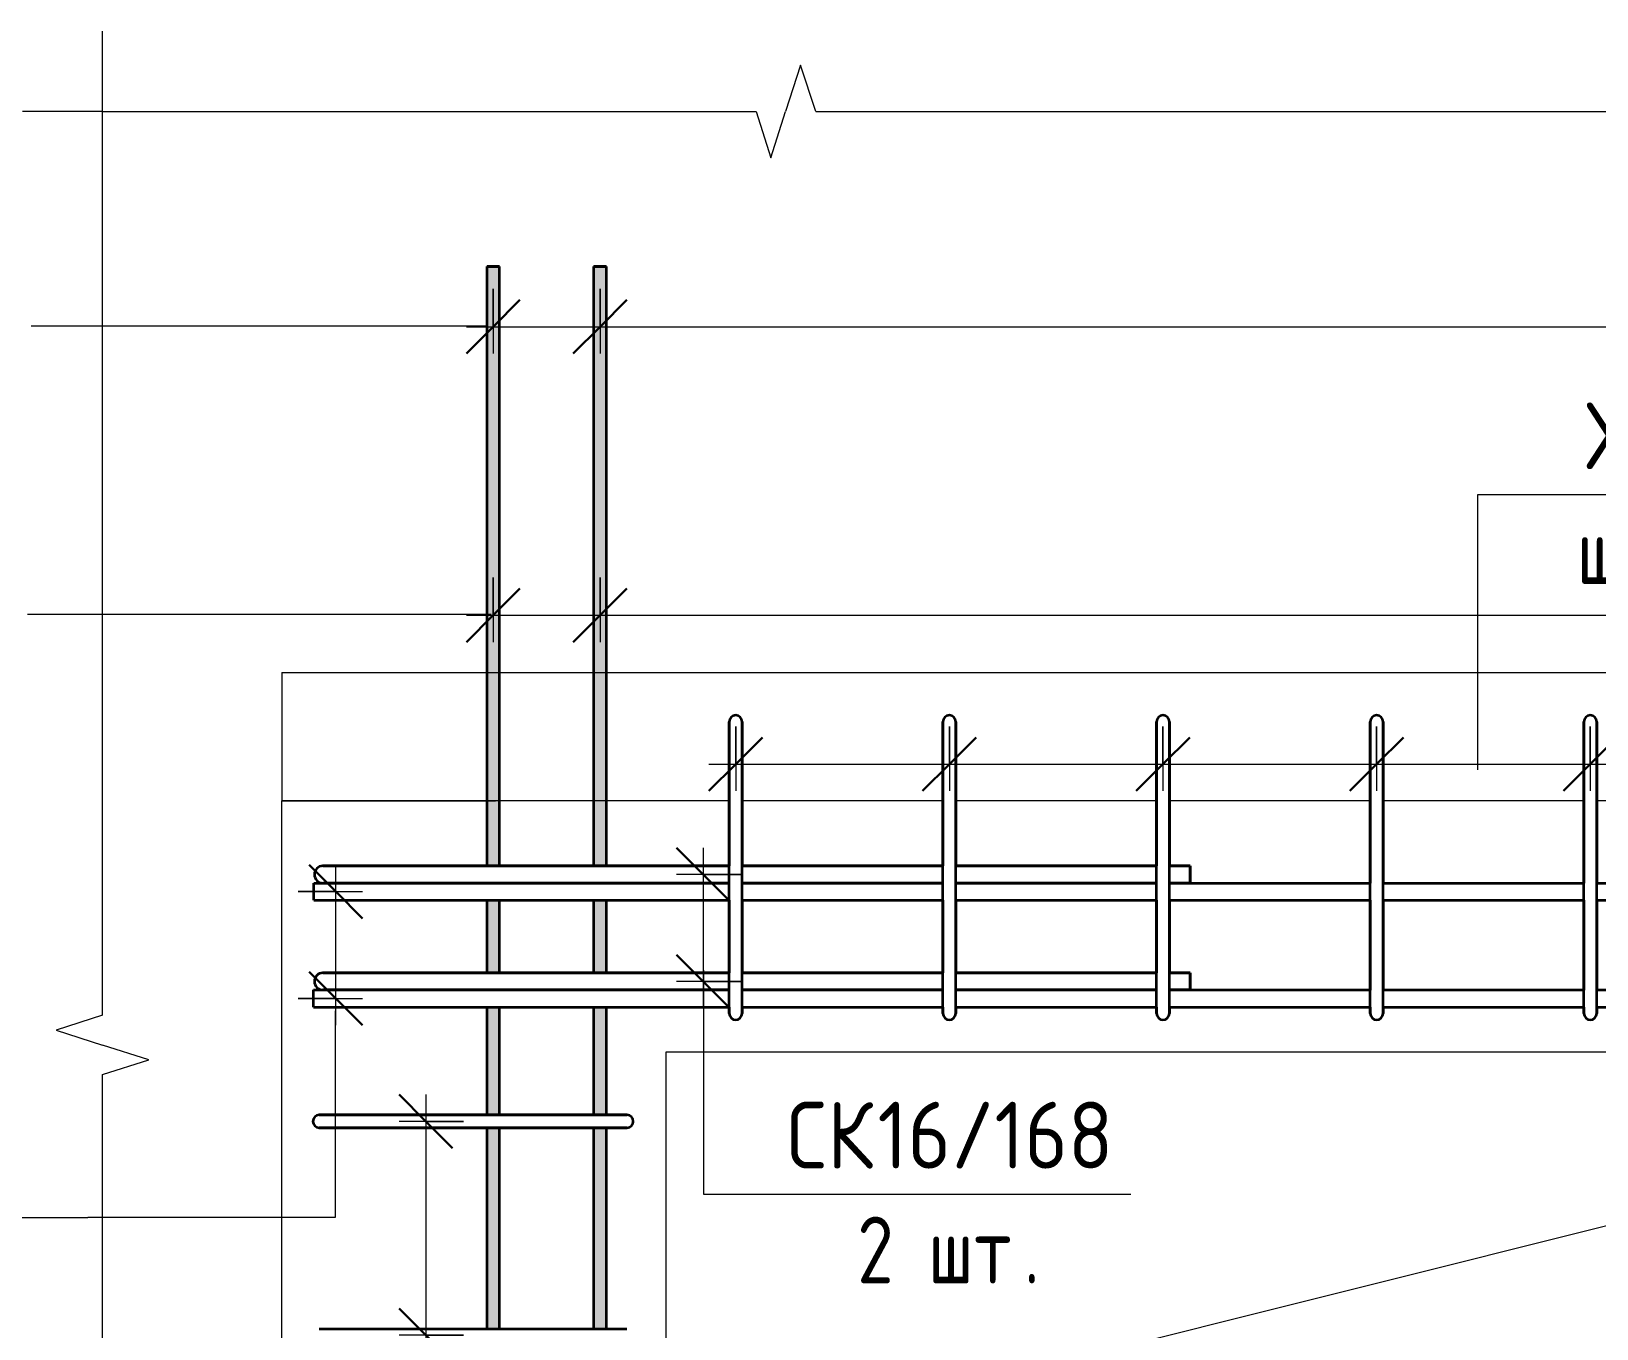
# Model space of a CAD drawing. Header units: millimetres. Extents: x -420 to 46222, y -4716 to 36443.
# Drawn here: x 43024 to 44489, y 3086 to 4300 of the extents above; entities that cross this region are included whole.
import ezdxf

# ---------------------------------------------------------------- set-up
doc = ezdxf.new("R2010")
doc.units = ezdxf.units.MM
for name, color, linetype, lineweight in [('AA_Dim', 7, 'Continuous', 9), ('AA_Dim-25', 7, 'Continuous', 9), ('AA_Oformlenie', 7, 'Continuous', 9), ('AA_Vinoska', 7, 'Continuous', 9), ('AF_Okno', 7, 'Continuous', 20), ('AF_Perekritie_Опалубка', 253, 'Continuous', 20), ('AF_Stena_Опалубка', 253, 'Continuous', 20), ('KR_Armatura_Tonkie', 7, 'Continuous', 20)]:
    doc.layers.add(name, color=color, linetype=linetype, lineweight=lineweight)
doc.styles.add('ISOCPEUR_6', font='isocpeur.ttf', dxfattribs={"width": 0.9, "height": 62.5})
doc.styles.add('ISOCPEUR_7', font='isocpeur.ttf', dxfattribs={"width": 0.85, "height": 62.5})
doc.styles.add('ISOCPEUR_8', font='isocpeur.ttf', dxfattribs={"width": 0.8, "height": 62.5})
doc.dimstyles.new('10_Раскладка_арматуры_с_засечками_1', dxfattribs={"dimscale": 304.8, "dimtxt": 0.18, "dimasz": 0.164042, "dimexe": 0.082021, "dimexo": 0, "dimgap": 0, "dimtad": 1, "dimdec": 3, "dimrnd": 0.001, "dimdsep": 46, "dimtxsty": 'ISOCPEUR_8', "dimblk1": 'OBLIQUE', "dimblk2": 'OBLIQUE', "dimsah": 1, "dimcen": 0.09, "dimdle": 0.082021, "dimazin": 0, "dimtfac": 1, "dimtdec": 4, "dimtix": 1, "dimtmove": 0, "dimatfit": 3, "dimfxl": 1, "dimtvp": 1, "dimtolj": 1, "dimtzin": 0, "dimlwd": 18, "dimlwe": 18, "dimarcsym": 2})
doc.dimstyles.new('10_Раскладка_арматуры_с_засечками_3', dxfattribs={"dimscale": 304.8, "dimtxt": 0.18, "dimasz": 0.164042, "dimexe": 0.082021, "dimexo": 0, "dimgap": 0, "dimtad": 1, "dimdec": 3, "dimrnd": 0.001, "dimdsep": 46, "dimtxsty": 'ISOCPEUR_7', "dimblk1": 'OBLIQUE', "dimblk2": 'OBLIQUE', "dimsah": 1, "dimcen": 0.09, "dimdle": 0.082021, "dimazin": 0, "dimtfac": 1, "dimtdec": 4, "dimtix": 1, "dimtmove": 0, "dimatfit": 3, "dimfxl": 1, "dimtvp": 1, "dimtolj": 1, "dimtzin": 0, "dimlwd": 18, "dimlwe": 18, "dimarcsym": 2})
doc.dimstyles.new('10_Раскладка_арматуры_с_засечками_4', dxfattribs={"dimscale": 304.8, "dimtxt": 0.18, "dimasz": 0.164042, "dimexe": 0.082021, "dimexo": 0, "dimgap": 0, "dimtad": 1, "dimdec": 3, "dimrnd": 0.001, "dimdsep": 46, "dimtxsty": 'ISOCPEUR_7', "dimblk1": 'OBLIQUE', "dimblk2": 'OBLIQUE', "dimsah": 1, "dimcen": 0.09, "dimdle": 0.082021, "dimazin": 0, "dimtfac": 1, "dimtdec": 4, "dimtix": 1, "dimtmove": 2, "dimatfit": 3, "dimfxl": 1, "dimtvp": 1, "dimtolj": 1, "dimtzin": 0, "dimlwd": 18, "dimlwe": 18, "dimarcsym": 2})

# ---------------------------------------------------------------- blocks, each defined once
blk = doc.blocks.new('231_Отверстие прямоугольное в стене _Окно_Стена_ - Отверстие прямоугольное с обрамлением-4191040-Схема обрамления отверстия 1530х1930 _h_')
at = {"layer": 'AF_Okno', "lineweight": 9}
blk.add_line((-33844, 3039), (-32620, 3345), dxfattribs=at)
blk = doc.blocks.new('350_Стержень верт с удлинением концов _НесАрм_РабПлоск_ - 350_Стержень верт с удлинением концов _НесАрм_РабПлоск_-V21-Схема обрамления отверстия 1530х1930 _h_')
at = {"layer": 'KR_Armatura_Tonkie', "lineweight": 35}
h = blk.add_hatch(color=256, dxfattribs=at)
h.paths.add_polyline_path([(-34212, 915), (-34206, 915), (-34206.3, 1259), (-34218, 1259), (-34217.8, 915), (-34213.6, 915)])
h.paths.add_polyline_path([(-34213.7, 1283), (-34206, 1283), (-34206.3, 1347), (-34218, 1347), (-34217.8, 1283), (-34215, 1283)])
h.paths.add_polyline_path([(-34213.8, 1371), (-34206, 1371), (-34206.2, 1474), (-34218, 1474), (-34217.8, 1371), (-34215, 1371)])
h.paths.add_polyline_path([(-34217.8, 1486), (-34206, 1486), (-34206.2, 1674), (-34218, 1674), (-34218, 1486)])
h.paths.add_polyline_path([(-34216, 1686), (-34206, 1686), (-34206.2, 1874), (-34218, 1874), (-34217.8, 1686), (-34216.2, 1686)])
h.paths.add_polyline_path([(-34209.1, 1886), (-34206, 1886), (-34206.2, 2074), (-34218, 2074), (-34217.8, 1886), (-34209.4, 1886)])
h.paths.add_polyline_path([(-34217.9, 2086), (-34206, 2086), (-34206.2, 2274), (-34218, 2274), (-34218, 2086)])
h.paths.add_polyline_path([(-34216, 2286), (-34206, 2286), (-34206.2, 2474), (-34218, 2474), (-34217.8, 2286), (-34216.2, 2286)])
h.paths.add_polyline_path([(-34217.9, 2486), (-34206, 2486), (-34206.2, 2674), (-34218, 2674), (-34218, 2486)])
h.paths.add_polyline_path([(-34210.4, 2686), (-34206, 2686), (-34206.2, 2874), (-34218, 2874), (-34217.8, 2686), (-34211.3, 2686)])
h.paths.add_polyline_path([(-34216, 2886), (-34206, 2886), (-34206.2, 3074), (-34218, 3074), (-34217.8, 2886), (-34216.2, 2886)])
h.paths.add_polyline_path([(-34217.9, 3086), (-34206, 3086), (-34206.2, 3274), (-34218, 3274), (-34218, 3086)])
h.paths.add_polyline_path([(-34217.8, 3286), (-34206, 3286), (-34206.2, 3387), (-34218, 3387), (-34217.9, 3286)])
h.paths.add_polyline_path([(-34213.6, 3419), (-34206, 3419), (-34206.2, 3487), (-34218, 3487), (-34217.8, 3419), (-34214.7, 3419)])
h.paths.add_polyline_path([(-34216, 3519), (-34206, 3519), (-34206.2, 4080), (-34218, 4080), (-34217.8, 3519), (-34216.2, 3519)])
for p, q in [((-34218, 4080), (-34218, 3519)), ((-34218, 4080), (-34206, 4080)), ((-34206.2, 4080), (-34217.8, 4080)), ((-34206, 3519), (-34206, 4080)), ((-34218, 3487), (-34218, 3419)), ((-34206, 3419), (-34206, 3487)), ((-34218, 3387), (-34218, 3286)), ((-34206, 3286), (-34206, 3387)), ((-34218, 3274), (-34218, 3086)), ((-34206, 3086), (-34206, 3274))]:
    blk.add_line(p, q, dxfattribs=at)
blk = doc.blocks.new('350_Стержень верт с удлинением концов _НесАрм_РабПлоск_ - 350_Стержень верт с удлинением концов _НесАрм_РабПлоск_-V19-Схема обрамления отверстия 1530х1930 _h_')
at = {"layer": 'KR_Armatura_Tonkie', "lineweight": 35}
for p, q in [((-32464, 4080), (-32464, 3519)), ((-32463.8, 4080), (-32452.2, 4080)), ((-32452.2, 4080), (-32463.8, 4080)), ((-32452, 3519), (-32452, 4080)), ((-32464, 3487), (-32464, 3419)), ((-32452, 3419), (-32452, 3487)), ((-32464, 3387), (-32464, 3286)), ((-32452, 3286), (-32452, 3387)), ((-32464, 3274), (-32464, 3086)), ((-32452, 3086), (-32452, 3274))]:
    blk.add_line(p, q, dxfattribs=at)
blk = doc.blocks.new('350_Стержень верт с удлинением концов _НесАрм_РабПлоск_ - 350_Стержень верт с удлинением концов _НесАрм_РабПлоск_-4184977-Схема обрамления отверстия 1530х1930 _h_')
at = {"layer": 'KR_Armatura_Tonkie', "lineweight": 35}
h = blk.add_hatch(color=256, dxfattribs=at)
h.paths.add_polyline_path([(-32458, 915), (-32452, 915), (-32452.3, 1259), (-32464, 1259), (-32463.8, 915), (-32459.6, 915)])
h.paths.add_polyline_path([(-32458.2, 1283), (-32452, 1283), (-32452.3, 1347), (-32464, 1347), (-32463.8, 1283), (-32459.6, 1283)])
h.paths.add_polyline_path([(-32452.9, 1371), (-32452, 1371), (-32452.2, 1474), (-32464, 1474), (-32463.8, 1371), (-32453.8, 1371)])
h.paths.add_polyline_path([(-32453.8, 1486), (-32452, 1486), (-32452.2, 1674), (-32464, 1674), (-32463.8, 1486), (-32454, 1486)])
h.paths.add_polyline_path([(-32458.4, 1686), (-32452, 1686), (-32452.2, 1874), (-32464, 1874), (-32463.8, 1686), (-32459.6, 1686)])
h.paths.add_polyline_path([(-32453.1, 1886), (-32452, 1886), (-32452.2, 2074), (-32464, 2074), (-32463.8, 1886), (-32453.8, 1886)])
h.paths.add_polyline_path([(-32453.8, 2086), (-32452, 2086), (-32452.2, 2274), (-32464, 2274), (-32463.8, 2086), (-32454.2, 2086)])
h.paths.add_polyline_path([(-32458.7, 2286), (-32452, 2286), (-32452.2, 2474), (-32464, 2474), (-32463.8, 2286), (-32459.6, 2286)])
h.paths.add_polyline_path([(-32453.8, 2486), (-32452, 2486), (-32452.2, 2674), (-32464, 2674), (-32463.8, 2486), (-32454.4, 2486)])
h.paths.add_polyline_path([(-32453.8, 2686), (-32452, 2686), (-32452.2, 2874), (-32464, 2874), (-32463.8, 2686), (-32454.5, 2686)])
h.paths.add_polyline_path([(-32459, 2886), (-32452, 2886), (-32452.2, 3074), (-32464, 3074), (-32463.8, 2886), (-32459.6, 2886)])
h.paths.add_polyline_path([(-32453.8, 3086), (-32452, 3086), (-32452.2, 3274), (-32464, 3274), (-32463.8, 3086), (-32454.6, 3086)])
h.paths.add_polyline_path([(-32453.8, 3286), (-32452, 3286), (-32452.2, 3387), (-32464, 3387), (-32463.8, 3286), (-32454.7, 3286)])
h.paths.add_polyline_path([(-32459.2, 3419), (-32452, 3419), (-32452.2, 3487), (-32464, 3487), (-32463.8, 3419), (-32459.6, 3419)])
h.paths.add_polyline_path([(-32459.3, 3519), (-32452, 3519), (-32452.2, 4080), (-32464, 4080), (-32463.8, 3519), (-32459.6, 3519)])
for p, q in [((-32464, 4080), (-32464, 3519)), ((-32464, 4080), (-32452, 4080)), ((-32452.2, 4080), (-32463.8, 4080)), ((-32452, 3519), (-32452, 4080)), ((-32464, 3487), (-32464, 3419)), ((-32452, 3419), (-32452, 3487)), ((-32464, 3387), (-32464, 3286)), ((-32452, 3286), (-32452, 3387)), ((-32464, 3274), (-32464, 3086)), ((-32452, 3086), (-32452, 3274))]:
    blk.add_line(p, q, dxfattribs=at)
blk = doc.blocks.new('011_Прямоугольник обрыва _ЭлУзла_ - 011_Прямоугольник обрыва _ЭлУзла_-4186116-Схема обрамления отверстия 1530х1930 _h_')
at = {"layer": 'AA_Oformlenie'}
for p, q in [((-34677.7, 3379.5), (-34677.7, 4225.1)), ((-34677.7, 4225.1), (-34065.8, 4225.1)), ((-34010.1, 4225.1), (-32786.9, 4225.1)), ((-34677.7, 1631.9), (-34677.7, 3323.8))]:
    blk.add_line(p, q, dxfattribs=at)
blk = doc.blocks.new('DIMBLOCK120-Схема обрамления отверстия 1530х1930 _h_')
at = {"layer": 'AA_Dim-25', "lineweight": 18}
for p, q in [((43456.4, 4059.1), (43456.4, 3998.7)), ((43456.4, 4023.7), (43456.4, 4059.1)), ((43556.4, 4059.1), (43556.4, 3998.7)), ((43556.4, 4023.7), (43556.4, 4059.1)), ((43431.4, 4023.7), (43556.4, 4023.7))]:
    blk.add_line(p, q, dxfattribs=at)
at = {"layer": 'AA_Dim-25', "lineweight": 30}
for p, q in [((43456.4, 4023.7), (43481.4, 4048.7)), ((43556.4, 4023.7), (43581.4, 4048.7)), ((43456.4, 4023.7), (43431.4, 3998.7)), ((43556.4, 4023.7), (43531.4, 3998.7))]:
    blk.add_line(p, q, dxfattribs=at)
blk = doc.blocks.new('_Oblique')
at = {"color": 0, "linetype": 'ByBlock', "lineweight": -2}
blk.add_line((-0.5, -0.5), (0.5, 0.5), dxfattribs=at)
blk = doc.blocks.new('DIMBLOCK121-Схема обрамления отверстия 1530х1930 _h_')
at = {"layer": 'AA_Dim-25', "lineweight": 18}
for p, q in [((43556.4, 4059.1), (43556.4, 3998.7)), ((43556.4, 4023.7), (43556.4, 4059.1)), ((45204.4, 4059.1), (45204.4, 3998.7)), ((45204.4, 4023.7), (45204.4, 4059.1)), ((43556.4, 4023.7), (45204.4, 4023.7))]:
    blk.add_line(p, q, dxfattribs=at)
at = {"layer": 'AA_Dim-25', "lineweight": 30}
for p, q in [((43556.4, 4023.7), (43581.4, 4048.7)), ((45204.4, 4023.7), (45229.4, 4048.7)), ((43556.4, 4023.7), (43531.4, 3998.7)), ((45204.4, 4023.7), (45179.4, 3998.7))]:
    blk.add_line(p, q, dxfattribs=at)
blk = doc.blocks.new('DIMBLOCK135-Схема обрамления отверстия 1530х1930 _h_')
at = {"layer": 'AA_Dim-25', "lineweight": 18}
for p, q in [((43456.4, 3789), (43456.4, 3728.6)), ((43456.4, 3753.6), (43456.4, 3789)), ((43556.4, 3789), (43556.4, 3728.6)), ((43556.4, 3753.6), (43556.4, 3789)), ((43431.4, 3753.6), (43556.4, 3753.6))]:
    blk.add_line(p, q, dxfattribs=at)
at = {"layer": 'AA_Dim-25', "lineweight": 30}
for p, q in [((43456.4, 3753.6), (43481.4, 3778.6)), ((43556.4, 3753.6), (43581.4, 3778.6)), ((43456.4, 3753.6), (43431.4, 3728.6)), ((43556.4, 3753.6), (43531.4, 3728.6))]:
    blk.add_line(p, q, dxfattribs=at)
blk = doc.blocks.new('DIMBLOCK136-Схема обрамления отверстия 1530х1930 _h_')
at = {"layer": 'AA_Dim-25', "lineweight": 18}
for p, q in [((43556.4, 3789), (43556.4, 3728.6)), ((43556.4, 3753.6), (43556.4, 3789)), ((45210.4, 3789), (45210.4, 3728.6)), ((45210.4, 3753.6), (45210.4, 3789)), ((43556.4, 3753.6), (45210.4, 3753.6))]:
    blk.add_line(p, q, dxfattribs=at)
at = {"layer": 'AA_Dim-25', "lineweight": 30}
for p, q in [((43556.4, 3753.6), (43581.4, 3778.6)), ((45210.4, 3753.6), (45235.4, 3778.6)), ((43556.4, 3753.6), (43531.4, 3728.6)), ((45210.4, 3753.6), (45185.4, 3728.6))]:
    blk.add_line(p, q, dxfattribs=at)
blk = doc.blocks.new('DIMBLOCK141-Схема обрамления отверстия 1530х1930 _h_')
at = {"layer": 'AA_Dim-25', "lineweight": 30}
for p, q in [((43393.3, 3280), (43368.3, 3305)), ((43393.3, 3280), (43418.3, 3255)), ((43393.3, 3080), (43368.3, 3105)), ((43393.3, 3080), (43418.3, 3055))]:
    blk.add_line(p, q, dxfattribs=at)
at = {"layer": 'AA_Dim-25', "lineweight": 18}
for p, q in [((43393.3, 3305), (43393.3, 3080)), ((43428.7, 3280), (43368.3, 3280)), ((43393.3, 3280), (43428.7, 3280)), ((43428.7, 3080), (43368.3, 3080)), ((43393.3, 3080), (43428.7, 3080))]:
    blk.add_line(p, q, dxfattribs=at)
blk = doc.blocks.new('DIMBLOCK142-Схема обрамления отверстия 1530х1930 _h_')
at = {"layer": 'AA_Dim-25', "lineweight": 30}
for p, q in [((43393.3, 3080), (43368.3, 3105)), ((43393.3, 3080), (43418.3, 3055)), ((43393.3, 2880), (43368.3, 2905)), ((43393.3, 2880), (43418.3, 2855))]:
    blk.add_line(p, q, dxfattribs=at)
at = {"layer": 'AA_Dim-25', "lineweight": 18}
for p, q in [((43428.7, 3080), (43368.3, 3080)), ((43393.3, 3080), (43393.3, 2880)), ((43393.3, 3080), (43428.7, 3080)), ((43428.7, 2880), (43368.3, 2880)), ((43393.3, 2880), (43428.7, 2880))]:
    blk.add_line(p, q, dxfattribs=at)
blk = doc.blocks.new('042_М_Арматуры - Диам длина поз _ Комментарий-3662934-Схема обрамления отверстия 1530х1930 _h_')
at = {"layer": 'AA_Vinoska'}
blk.add_line((-35073.4, 947.3), (-34723.4, 947.3), dxfattribs=at)
blk = doc.blocks.new('DIMBLOCK159-Схема обрамления отверстия 1530х1930 _h_')
at = {"layer": 'AA_Dim-25', "lineweight": 18}
for p, q in [((43683.4, 3649.5), (43683.4, 3589.2)), ((43683.4, 3614.2), (43683.4, 3649.5)), ((43883.4, 3649.5), (43883.4, 3589.2)), ((43883.4, 3614.2), (43883.4, 3649.5)), ((43658.4, 3614.2), (43883.4, 3614.2))]:
    blk.add_line(p, q, dxfattribs=at)
at = {"layer": 'AA_Dim-25', "lineweight": 30}
for p, q in [((43683.4, 3614.2), (43708.4, 3639.2)), ((43883.4, 3614.2), (43908.4, 3639.2)), ((43683.4, 3614.2), (43658.4, 3589.2)), ((43883.4, 3614.2), (43858.4, 3589.2))]:
    blk.add_line(p, q, dxfattribs=at)
blk = doc.blocks.new('DIMBLOCK160-Схема обрамления отверстия 1530х1930 _h_')
at = {"layer": 'AA_Dim-25', "lineweight": 18}
for p, q in [((43883.4, 3649.5), (43883.4, 3589.2)), ((43883.4, 3614.2), (43883.4, 3649.5)), ((44083.4, 3649.5), (44083.4, 3589.2)), ((44083.4, 3614.2), (44083.4, 3649.5)), ((43883.4, 3614.2), (44083.4, 3614.2))]:
    blk.add_line(p, q, dxfattribs=at)
at = {"layer": 'AA_Dim-25', "lineweight": 30}
for p, q in [((43883.4, 3614.2), (43908.4, 3639.2)), ((44083.4, 3614.2), (44108.4, 3639.2)), ((43883.4, 3614.2), (43858.4, 3589.2)), ((44083.4, 3614.2), (44058.4, 3589.2))]:
    blk.add_line(p, q, dxfattribs=at)
blk = doc.blocks.new('DIMBLOCK161-Схема обрамления отверстия 1530х1930 _h_')
at = {"layer": 'AA_Dim-25', "lineweight": 18}
for p, q in [((44083.4, 3649.5), (44083.4, 3589.2)), ((44083.4, 3614.2), (44083.4, 3649.5)), ((44283.4, 3649.5), (44283.4, 3589.2)), ((44283.4, 3614.2), (44283.4, 3649.5)), ((44083.4, 3614.2), (44283.4, 3614.2))]:
    blk.add_line(p, q, dxfattribs=at)
at = {"layer": 'AA_Dim-25', "lineweight": 30}
for p, q in [((44083.4, 3614.2), (44108.4, 3639.2)), ((44283.4, 3614.2), (44308.4, 3639.2)), ((44083.4, 3614.2), (44058.4, 3589.2)), ((44283.4, 3614.2), (44258.4, 3589.2))]:
    blk.add_line(p, q, dxfattribs=at)
blk = doc.blocks.new('DIMBLOCK162-Схема обрамления отверстия 1530х1930 _h_')
at = {"layer": 'AA_Dim-25', "lineweight": 18}
for p, q in [((44283.4, 3649.5), (44283.4, 3589.2)), ((44283.4, 3614.2), (44283.4, 3649.5)), ((44483.4, 3649.5), (44483.4, 3589.2)), ((44483.4, 3614.2), (44483.4, 3649.5)), ((44283.4, 3614.2), (44483.4, 3614.2))]:
    blk.add_line(p, q, dxfattribs=at)
at = {"layer": 'AA_Dim-25', "lineweight": 30}
for p, q in [((44283.4, 3614.2), (44308.4, 3639.2)), ((44483.4, 3614.2), (44508.4, 3639.2)), ((44283.4, 3614.2), (44258.4, 3589.2)), ((44483.4, 3614.2), (44458.4, 3589.2))]:
    blk.add_line(p, q, dxfattribs=at)
blk = doc.blocks.new('DIMBLOCK163-Схема обрамления отверстия 1530х1930 _h_')
at = {"layer": 'AA_Dim-25', "lineweight": 18}
for p, q in [((44483.4, 3649.5), (44483.4, 3589.2)), ((44483.4, 3614.2), (44483.4, 3649.5)), ((44683.4, 3649.5), (44683.4, 3589.2)), ((44683.4, 3614.2), (44683.4, 3649.5)), ((44483.4, 3614.2), (44683.4, 3614.2))]:
    blk.add_line(p, q, dxfattribs=at)
at = {"layer": 'AA_Dim-25', "lineweight": 30}
for p, q in [((44483.4, 3614.2), (44508.4, 3639.2)), ((44683.4, 3614.2), (44708.4, 3639.2)), ((44483.4, 3614.2), (44458.4, 3589.2)), ((44683.4, 3614.2), (44658.4, 3589.2))]:
    blk.add_line(p, q, dxfattribs=at)
blk = doc.blocks.new('DIMBLOCK166-Схема обрамления отверстия 1530х1930 _h_')
at = {"layer": 'AA_Dim-25', "lineweight": 30}
for p, q in [((43653, 3511), (43628, 3536)), ((43653, 3511), (43678, 3486)), ((43653, 3411), (43628, 3436)), ((43653, 3411), (43678, 3386))]:
    blk.add_line(p, q, dxfattribs=at)
at = {"layer": 'AA_Dim-25', "lineweight": 18}
for p, q in [((43653, 3536), (43653, 3386)), ((43688.4, 3511), (43628, 3511)), ((43653, 3511), (43688.4, 3511)), ((43688.4, 3411), (43628, 3411)), ((43653, 3411), (43688.4, 3411))]:
    blk.add_line(p, q, dxfattribs=at)
blk = doc.blocks.new('DIMBLOCK168-Схема обрамления отверстия 1530х1930 _h_')
at = {"layer": 'AA_Dim-25', "lineweight": 30}
for p, q in [((43309, 3495), (43284, 3520)), ((43309, 3495), (43334, 3470)), ((43309, 3395), (43284, 3420)), ((43309, 3395), (43334, 3370))]:
    blk.add_line(p, q, dxfattribs=at)
at = {"layer": 'AA_Dim-25', "lineweight": 18}
for p, q in [((43309, 3370), (43309, 3520)), ((43273.7, 3495), (43334, 3495)), ((43309, 3495), (43273.7, 3495)), ((43273.7, 3395), (43334, 3395)), ((43309, 3395), (43273.7, 3395))]:
    blk.add_line(p, q, dxfattribs=at)

msp = doc.modelspace()

# ---------------------------------------------------------------- linework, layer by layer
at = {"layer": 'AA_Vinoska'}
for p, q in [((43090.693, 4225.0996), (43090.693, 4300.0996)), ((43744.1962, 4268.4246), (43730.1191, 4225.0996)), ((43758.2734, 4225.0996), (43744.1962, 4268.4246)), ((43090.693, 4225.0996), (43015.693, 4225.0996)), ((43702.6191, 4225.0996), (43716.3691, 4181.7983)), ((43716.3691, 4181.7983), (43730.1191, 4225.0996)), ((43450.9302, 4024.1738), (43023.9991, 4024.1738)), ((44378.1342, 3866.5412), (44420.5134, 3866.5412)), ((44378.1342, 3609.0862), (44378.1342, 3866.5412)), ((43454.6042, 3754.2442), (43020.4, 3754.2442)), ((43653.1613, 3421.4061), (43653.1613, 3212.0229)), ((43090.693, 3379.479), (43047.3679, 3365.4018)), ((43308.4144, 3383.3118), (43308.4144, 3189.9516)), ((43047.3679, 3365.4018), (43090.693, 3351.3247)), ((43133.9942, 3337.5747), (43090.693, 3351.3247)), ((43090.693, 3323.8247), (43133.9942, 3337.5747)), ((43653.1613, 3212.0229), (43703.4133, 3212.0229)), ((43308.4144, 3189.9516), (43076.9681, 3189.9516))]:
    msp.add_line(p, q, dxfattribs=at)
at = {"layer": 'AF_Perekritie_Опалубка'}
for p, q in [((43258.3974, 3700), (45488.3974, 3700)), ((43258.3974, 3700), (43258.3974, 3580)), ((43677.3974, 3580), (43258.3974, 3580)), ((43877.3974, 3580), (43689.3974, 3580)), ((44077.3974, 3580), (43889.3974, 3580)), ((44277.3974, 3580), (44089.3974, 3580)), ((44477.3974, 3580), (44289.3974, 3580)), ((44677.3974, 3580), (44489.3974, 3580))]:
    msp.add_line(p, q, dxfattribs=at)
at = {"layer": 'AF_Stena_Опалубка'}
for p, q in [((43258.3974, 730), (43258.3974, 3580)), ((43258.3974, 3580), (43458.3974, 3580)), ((43677.3974, 3580), (43458.3974, 3580)), ((43877.3974, 3580), (43689.3974, 3580)), ((44077.3974, 3580), (43889.3974, 3580)), ((44277.3974, 3580), (44089.3974, 3580)), ((44477.3974, 3580), (44289.3974, 3580)), ((44677.3974, 3580), (44489.3974, 3580)), ((43618.3974, 1415), (43618.3974, 3345)), ((43618.3974, 3345), (45148.3974, 3345))]:
    msp.add_line(p, q, dxfattribs=at)
at = {"layer": 'KR_Armatura_Tonkie', "lineweight": 35}
for p, q in [((43677.3974, 3618), (43677.3974, 3654)), ((43677.3974, 3654), (43677.3974, 3618)), ((43689.3974, 3618), (43689.3974, 3654)), ((43689.3974, 3654), (43689.3974, 3618)), ((43877.3974, 3618), (43877.3974, 3654)), ((43877.3974, 3654), (43877.3974, 3618)), ((43889.3974, 3618), (43889.3974, 3654)), ((43889.3974, 3654), (43889.3974, 3618)), ((44077.3974, 3618), (44077.3974, 3654)), ((44077.3974, 3654), (44077.3974, 3618)), ((44089.3974, 3618), (44089.3974, 3654)), ((44089.3974, 3654), (44089.3974, 3618)), ((44277.3974, 3618), (44277.3974, 3654)), ((44277.3974, 3654), (44277.3974, 3618)), ((44289.3974, 3618), (44289.3974, 3654)), ((44289.3974, 3654), (44289.3974, 3618)), ((44477.3974, 3618), (44477.3974, 3654)), ((44477.3974, 3654), (44477.3974, 3618)), ((44489.3974, 3618), (44489.3974, 3654)), ((44489.3974, 3654), (44489.3974, 3618)), ((43677.3974, 3417), (43677.3974, 3618)), ((43677.3974, 3618), (43677.3974, 3518.9999)), ((43689.3974, 3417), (43689.3974, 3618)), ((43689.3974, 3618), (43689.3974, 3518.9999)), ((43877.3974, 3417), (43877.3974, 3618)), ((43877.3974, 3618), (43877.3974, 3518.9999)), ((43889.3974, 3417), (43889.3974, 3618)), ((43889.3974, 3618), (43889.3974, 3518.9999)), ((44077.3974, 3417), (44077.3974, 3618)), ((44077.3974, 3618), (44077.3974, 3518.9999)), ((44089.3974, 3417), (44089.3974, 3618)), ((44089.3974, 3618), (44089.3974, 3518.9999)), ((44277.3974, 3417), (44277.3974, 3618)), ((44277.3974, 3618), (44277.3974, 3502.9999)), ((44289.3974, 3417), (44289.3974, 3618)), ((44289.3974, 3618), (44289.3974, 3502.9999)), ((44477.3974, 3417), (44477.3974, 3618)), ((44477.3974, 3618), (44477.3974, 3502.9999)), ((44489.3974, 3417), (44489.3974, 3618)), ((44489.3974, 3618), (44489.3974, 3502.9999)), ((43344.9869, 3518.9999), (43296.9869, 3518.9999)), ((43296.9869, 3518.9999), (43344.9869, 3518.9999)), ((43677.3974, 3518.9999), (43344.9869, 3518.9999)), ((43344.9869, 3518.9999), (43677.3974, 3518.9999)), ((43877.3974, 3518.9999), (43689.3974, 3518.9999)), ((43689.3974, 3518.9999), (43877.3974, 3518.9999)), ((44077.3974, 3518.9999), (43889.3974, 3518.9999)), ((43889.3974, 3518.9999), (44077.3974, 3518.9999)), ((44108.9869, 3518.9999), (44089.3974, 3518.9999)), ((44089.3974, 3518.9999), (44108.9869, 3518.9999)), ((44108.9869, 3518.9999), (44108.9869, 3502.9999)), ((44108.9869, 3502.9999), (44108.9869, 3518.9999)), ((43288.3974, 3502.9999), (43677.3974, 3502.9999)), ((43288.3974, 3486.9999), (43288.3974, 3502.9999)), ((43288.3974, 3502.9999), (43677.3974, 3502.9999)), ((43288.3974, 3486.9999), (43288.3974, 3502.9999)), ((43344.9869, 3502.9999), (43296.9869, 3502.9999)), ((43296.9869, 3502.9999), (43344.9869, 3502.9999)), ((43677.3974, 3502.9999), (43344.9869, 3502.9999)), ((43344.9869, 3502.9999), (43677.3974, 3502.9999)), ((43877.3974, 3502.9999), (43689.3974, 3502.9999)), ((43689.3974, 3502.9999), (43877.3974, 3502.9999)), ((43689.3974, 3502.9999), (43877.3974, 3502.9999)), ((43689.3974, 3502.9999), (43877.3974, 3502.9999)), ((44077.3974, 3502.9999), (43889.3974, 3502.9999)), ((43889.3974, 3502.9999), (44077.3974, 3502.9999)), ((43889.3974, 3502.9999), (44077.3974, 3502.9999)), ((43889.3974, 3502.9999), (44077.3974, 3502.9999)), ((44108.9869, 3502.9999), (44089.3974, 3502.9999)), ((44089.3974, 3502.9999), (44108.9869, 3502.9999)), ((44089.3974, 3502.9999), (44277.3974, 3502.9999)), ((44089.3974, 3502.9999), (44277.3974, 3502.9999)), ((44289.3974, 3502.9999), (44477.3974, 3502.9999)), ((44289.3974, 3502.9999), (44477.3974, 3502.9999)), ((44489.3974, 3502.9999), (44677.3974, 3502.9999)), ((44489.3974, 3502.9999), (44677.3974, 3502.9999)), ((43288.3974, 3486.9999), (43677.3974, 3486.9999)), ((43288.3974, 3486.9999), (43677.3974, 3486.9999)), ((43677.3974, 3486.9999), (43677.3974, 3419)), ((43677.3974, 3479.6213), (43677.3974, 3442.4558)), ((43689.3974, 3486.9999), (43689.3974, 3419)), ((43689.3974, 3486.9999), (43877.3974, 3486.9999)), ((43689.3974, 3486.9999), (43877.3974, 3486.9999)), ((43689.3974, 3479.6213), (43689.3974, 3442.4558)), ((43877.3974, 3486.9999), (43877.3974, 3419)), ((43877.3974, 3479.6213), (43877.3974, 3442.4558)), ((43889.3974, 3486.9999), (43889.3974, 3419)), ((43889.3974, 3486.9999), (44077.3974, 3486.9999)), ((43889.3974, 3486.9999), (44077.3974, 3486.9999)), ((43889.3974, 3479.6213), (43889.3974, 3442.4558)), ((44077.3974, 3486.9999), (44077.3974, 3419)), ((44077.3974, 3479.6213), (44077.3974, 3442.4558)), ((44089.3974, 3486.9999), (44089.3974, 3419)), ((44089.3974, 3486.9999), (44277.3974, 3486.9999)), ((44089.3974, 3486.9999), (44277.3974, 3486.9999)), ((44089.3974, 3479.6213), (44089.3974, 3442.4558)), ((44277.3974, 3486.9999), (44277.3974, 3417)), ((44277.3974, 3479.6213), (44277.3974, 3442.4558)), ((44289.3974, 3486.9999), (44289.3974, 3417)), ((44289.3974, 3486.9999), (44477.3974, 3486.9999)), ((44289.3974, 3486.9999), (44477.3974, 3486.9999)), ((44289.3974, 3479.6213), (44289.3974, 3442.4558)), ((44477.3974, 3486.9999), (44477.3974, 3417)), ((44477.3974, 3479.6213), (44477.3974, 3442.4558)), ((44489.3974, 3486.9999), (44489.3974, 3417)), ((44489.3974, 3486.9999), (44677.3974, 3486.9999)), ((44489.3974, 3486.9999), (44677.3974, 3486.9999)), ((44489.3974, 3479.6213), (44489.3974, 3442.4558)), ((43677.3974, 3442.4558), (43677.3974, 3419.0199)), ((43689.3974, 3442.4558), (43689.3974, 3419.0199)), ((43877.3974, 3442.4558), (43877.3974, 3419.0199)), ((43889.3974, 3442.4558), (43889.3974, 3419.0199)), ((44077.3974, 3442.4558), (44077.3974, 3419.0199)), ((44089.3974, 3442.4558), (44089.3974, 3419.0199)), ((44277.3974, 3442.4558), (44277.3974, 3403.2234)), ((44289.3974, 3442.4558), (44289.3974, 3403.2234)), ((44477.3974, 3442.4558), (44477.3974, 3403.2234)), ((44489.3974, 3442.4558), (44489.3974, 3403.2234)), ((43344.9869, 3419), (43296.9869, 3419)), ((43296.9869, 3419), (43344.9869, 3419)), ((43677.3974, 3419), (43344.9869, 3419)), ((43344.9869, 3419), (43677.3974, 3419)), ((43677.3974, 3419), (43677.3974, 3428.7096)), ((43677.3974, 3381), (43677.3974, 3417)), ((43689.3974, 3419), (43689.3974, 3428.7096)), ((43877.3974, 3419), (43689.3974, 3419)), ((43689.3974, 3419), (43877.3974, 3419)), ((43689.3974, 3381), (43689.3974, 3417)), ((43877.3974, 3419), (43877.3974, 3428.7096)), ((43877.3974, 3381), (43877.3974, 3417)), ((43889.3974, 3419), (43889.3974, 3428.7096)), ((44077.3974, 3419), (43889.3974, 3419)), ((43889.3974, 3419), (44077.3974, 3419)), ((43889.3974, 3381), (43889.3974, 3417)), ((44077.3974, 3419), (44077.3974, 3428.7096)), ((44077.3974, 3381), (44077.3974, 3417)), ((44089.3974, 3419), (44089.3974, 3428.7096)), ((44108.9869, 3419), (44089.3974, 3419)), ((44089.3974, 3419), (44108.9869, 3419)), ((44089.3974, 3381), (44089.3974, 3417)), ((44108.9869, 3419), (44108.9869, 3403)), ((44108.9869, 3403), (44108.9869, 3419)), ((44277.3974, 3391.5441), (44277.3974, 3428.7096)), ((44277.3974, 3381), (44277.3974, 3417)), ((44277.3974, 3417), (44277.3974, 3402.8819)), ((44289.3974, 3391.5441), (44289.3974, 3428.7096)), ((44289.3974, 3381), (44289.3974, 3417)), ((44289.3974, 3417), (44289.3974, 3403.2234)), ((44477.3974, 3391.5441), (44477.3974, 3428.7096)), ((44477.3974, 3381), (44477.3974, 3417)), ((44477.3974, 3417), (44477.3974, 3402.8819)), ((44489.3974, 3391.5441), (44489.3974, 3428.7096)), ((44489.3974, 3381), (44489.3974, 3417)), ((44489.3974, 3417), (44489.3974, 3403.2234)), ((43288.0634, 3403), (43677.3974, 3403)), ((43288.0634, 3387), (43288.0634, 3403)), ((43288.0634, 3403), (43677.3974, 3403)), ((43288.0634, 3387), (43288.0634, 3403)), ((43344.9869, 3403), (43296.9869, 3403)), ((43296.9869, 3403), (43344.9869, 3403)), ((43677.3974, 3403), (43344.9869, 3403)), ((43344.9869, 3403), (43677.3974, 3403)), ((43677.3974, 3391.5441), (43677.3974, 3403)), ((43689.3974, 3403), (43877.3974, 3403)), ((43689.3974, 3391.5441), (43689.3974, 3403)), ((43689.3974, 3403), (43877.3974, 3403)), ((43877.3974, 3403), (43689.3974, 3403)), ((43689.3974, 3403), (43877.3974, 3403)), ((43877.3974, 3391.5441), (43877.3974, 3403)), ((43889.3974, 3403), (44077.3974, 3403)), ((43889.3974, 3391.5441), (43889.3974, 3403)), ((43889.3974, 3403), (44077.3974, 3403)), ((44077.3974, 3403), (43889.3974, 3403)), ((43889.3974, 3403), (44077.3974, 3403)), ((44077.3974, 3391.5441), (44077.3974, 3403)), ((44089.3974, 3403), (44277.3974, 3403)), ((44089.3974, 3391.5441), (44089.3974, 3403)), ((44089.3974, 3403), (44277.3974, 3403)), ((44108.9869, 3403), (44089.3974, 3403)), ((44089.3974, 3403), (44108.9869, 3403)), ((44289.3974, 3403), (44477.3974, 3403)), ((44289.3974, 3403), (44477.3974, 3403)), ((44489.3974, 3403), (44677.3974, 3403)), ((44489.3974, 3403), (44677.3974, 3403)), ((43288.0634, 3387), (43677.3974, 3387)), ((43288.0634, 3387), (43677.3974, 3387)), ((43677.3974, 3381), (43677.3974, 3391.5441)), ((43677.3974, 3386.9798), (43677.3974, 3382.5501)), ((43677.3974, 3386.8372), (43677.3974, 3382.3697)), ((43689.3974, 3382.3697), (43689.3974, 3391.5441)), ((43689.3974, 3387), (43877.3974, 3387)), ((43689.3974, 3387), (43877.3974, 3387)), ((43689.3974, 3386.9798), (43689.3974, 3382.5501)), ((43689.3974, 3386.8372), (43689.3974, 3382.3697)), ((43877.3974, 3381), (43877.3974, 3391.5441)), ((43877.3974, 3386.9798), (43877.3974, 3382.5501)), ((43877.3974, 3386.8372), (43877.3974, 3382.3697)), ((43889.3974, 3382.3697), (43889.3974, 3391.5441)), ((43889.3974, 3387), (44077.3974, 3387)), ((43889.3974, 3387), (44077.3974, 3387)), ((43889.3974, 3386.9798), (43889.3974, 3382.5501)), ((43889.3974, 3386.8372), (43889.3974, 3382.3697)), ((44077.3974, 3381), (44077.3974, 3391.5441)), ((44077.3974, 3386.9798), (44077.3974, 3382.5501)), ((44077.3974, 3386.8372), (44077.3974, 3382.3697)), ((44089.3974, 3382.3697), (44089.3974, 3391.5441)), ((44089.3974, 3387), (44277.3974, 3387)), ((44089.3974, 3387), (44277.3974, 3387)), ((44089.3974, 3386.9798), (44089.3974, 3382.5501)), ((44089.3974, 3386.8372), (44089.3974, 3382.3697)), ((44277.3974, 3381), (44277.3974, 3391.5441)), ((44277.3974, 3386.9798), (44277.3974, 3382.5501)), ((44277.3974, 3386.8372), (44277.3974, 3382.3697)), ((44289.3974, 3386.8372), (44289.3974, 3391.5441)), ((44289.3974, 3387), (44477.3974, 3387)), ((44289.3974, 3387), (44477.3974, 3387)), ((44289.3974, 3386.9798), (44289.3974, 3381)), ((44477.3974, 3381), (44477.3974, 3391.5441)), ((44477.3974, 3386.9798), (44477.3974, 3382.5501)), ((44477.3974, 3386.8372), (44477.3974, 3382.3697)), ((44489.3974, 3382.3697), (44489.3974, 3391.5441)), ((44489.3974, 3387), (44677.3974, 3387)), ((44489.3974, 3387), (44677.3974, 3387)), ((44489.3974, 3386.9798), (44489.3974, 3382.5501)), ((44489.3974, 3386.8372), (44489.3974, 3382.3697)), ((43677.3974, 3382.3239), (43677.3974, 3381)), ((43677.3974, 3382.2266), (43677.3974, 3381)), ((43689.3974, 3382.3239), (43689.3974, 3381)), ((43689.3974, 3382.2266), (43689.3974, 3382.2266)), ((43877.3974, 3382.3239), (43877.3974, 3381)), ((43877.3974, 3382.2266), (43877.3974, 3381)), ((43889.3974, 3382.3239), (43889.3974, 3381)), ((43889.3974, 3382.2266), (43889.3974, 3382.2266)), ((44077.3974, 3382.3239), (44077.3974, 3381)), ((44077.3974, 3382.2266), (44077.3974, 3381)), ((44089.3974, 3382.3239), (44089.3974, 3381)), ((44089.3974, 3382.2266), (44089.3974, 3382.2266)), ((44277.3974, 3382.3239), (44277.3974, 3381)), ((44277.3974, 3382.2266), (44277.3974, 3381)), ((44477.3974, 3382.3239), (44477.3974, 3381)), ((44477.3974, 3382.2266), (44477.3974, 3381)), ((44489.3974, 3382.3239), (44489.3974, 3381)), ((44489.3974, 3382.2266), (44489.3974, 3382.2266)), ((43329.542, 3286), (43293.542, 3286)), ((43293.542, 3286), (43329.542, 3286)), ((43545.542, 3286), (43329.542, 3286)), ((43329.542, 3286), (43545.542, 3286)), ((43520.0862, 3286), (43482.9207, 3286)), ((43581.542, 3286), (43520.0862, 3286)), ((43533.8324, 3286), (43570.9979, 3286)), ((43570.9979, 3286), (43545.542, 3286)), ((43545.542, 3286), (43563.542, 3286)), ((43563.76, 3286), (43581.542, 3286)), ((43570.9979, 3286), (43570.9979, 3286)), ((43329.542, 3274), (43293.542, 3274)), ((43293.542, 3274), (43329.542, 3274)), ((43545.542, 3274), (43329.542, 3274)), ((43329.542, 3274), (43545.542, 3274)), ((43520.0862, 3274), (43482.9207, 3274)), ((43581.542, 3274), (43520.0862, 3274)), ((43533.8324, 3274), (43570.9979, 3274)), ((43581.542, 3274), (43545.542, 3274)), ((43545.542, 3274), (43563.542, 3274)), ((43563.76, 3274), (43581.542, 3274)), ((43570.9979, 3274), (43581.542, 3274)), ((43293.542, 3086), (43329.542, 3086)), ((43329.542, 3086), (43545.542, 3086)), ((43533.8324, 3086), (43570.9979, 3086)), ((43545.542, 3086), (43563.542, 3086)), ((43563.76, 3086), (43581.542, 3086))]:
    msp.add_line(p, q, dxfattribs=at)
for centre, radius, start, end in [((43683.3974, 3654), 6, 360, 180), ((43683.3974, 3654), 6, 360, 180), ((43883.3974, 3654), 6, 360, 180), ((43883.3974, 3654), 6, 360, 180), ((44083.3974, 3654), 6, 360, 180), ((44083.3974, 3654), 6, 360, 180), ((44283.3974, 3654), 6, 360, 180), ((44283.3974, 3654), 6, 360, 180), ((44483.3974, 3654), 6, 360, 180), ((44483.3974, 3654), 6, 360, 180), ((43296.9869, 3510.9999), 8, 90, 270), ((43296.9869, 3510.9999), 8, 90, 270), ((43296.9869, 3411), 8, 90, 270), ((43296.9869, 3411), 8, 90, 270), ((43683.3974, 3381), 6, 180, 0), ((43683.3974, 3381), 6, 180, 0), ((43683.3974, 3381), 6, 180, 0), ((43883.3974, 3381), 6, 180, 0), ((43883.3974, 3381), 6, 180, 0), ((43883.3974, 3381), 6, 180, 0), ((44083.3974, 3381), 6, 180, 0), ((44083.3974, 3381), 6, 180, 0), ((44083.3974, 3381), 6, 180, 0), ((44283.3974, 3381), 6, 180, 0), ((44283.3974, 3381), 6, 180, 0), ((44283.3974, 3381), 6, 180, 0), ((44483.3974, 3381), 6, 180, 0), ((44483.3974, 3381), 6, 180, 0), ((44483.3974, 3381), 6, 180, 0), ((43293.542, 3280), 6, 90, 270), ((43293.542, 3280), 6, 90, 270), ((43581.542, 3280), 6, 270, 90), ((43581.542, 3280), 6, 270, 90), ((43581.542, 3280), 6, 270, 90)]:
    msp.add_arc(centre, radius, start, end, dxfattribs=at)

# ---------------------------------------------------------------- block references
at = {"layer": 'AA_Oformlenie'}
msp.add_blockref('011_Прямоугольник обрыва _ЭлУзла_ - 011_Прямоугольник обрыва _ЭлУзла_-4186116-Схема обрамления отверстия 1530х1930 _h_', (77768.3974, 0), dxfattribs=at)
at = {"layer": 'AA_Vinoska'}
for p in [(79493.8791, 2919.2367), (78776.779, 2264.7185), (77800.3338, 2242.6471)]:
    msp.add_blockref('042_М_Арматуры - Диам длина поз _ Комментарий-3662934-Схема обрамления отверстия 1530х1930 _h_', p, dxfattribs=at)
at = {"layer": 'AF_Okno'}
msp.add_blockref('231_Отверстие прямоугольное в стене _Окно_Стена_ - Отверстие прямоугольное с обрамлением-4191040-Схема обрамления отверстия 1530х1930 _h_', (77768.3974, 0), dxfattribs=at)
at = {"layer": 'KR_Armatura_Tonkie', "lineweight": 35}
for name, p in [('350_Стержень верт с удлинением концов _НесАрм_РабПлоск_ - 350_Стержень верт с удлинением концов _НесАрм_РабПлоск_-4184977-Схема обрамления отверстия 1530х1930 _h_', (75914.3974, 0)), ('350_Стержень верт с удлинением концов _НесАрм_РабПлоск_ - 350_Стержень верт с удлинением концов _НесАрм_РабПлоск_-V19-Схема обрамления отверстия 1530х1930 _h_', (75914.3974, 0)), ('350_Стержень верт с удлинением концов _НесАрм_РабПлоск_ - 350_Стержень верт с удлинением концов _НесАрм_РабПлоск_-V21-Схема обрамления отверстия 1530х1930 _h_', (77768.3974, 0)), ('350_Стержень верт с удлинением концов _НесАрм_РабПлоск_ - 350_Стержень верт с удлинением концов _НесАрм_РабПлоск_-V19-Схема обрамления отверстия 1530х1930 _h_', (76014.3974, 0))]:
    msp.add_blockref(name, p, dxfattribs=at)

# ---------------------------------------------------------------- texts
at = {"layer": 'AA_Vinoska', "char_height": 62.5, "attachment_point": 1}
for s, insert, width, style in [('\\fISOCPEUR|b0|i0|c204|p34|;\\W.9;Х', (44479.6544, 3952.8937), 61.329094, 'ISOCPEUR_6'), ('шаг', (44470.5544, 3845.4174), 145.907125, 'ISOCPEUR_8'), ('СК', (43731.2793, 3298.3755), 102.816422, 'ISOCPEUR_6'), ('16/168', (43816.1113, 3298.3755), 263.354344, 'ISOCPEUR_6'), ('2 ', (43797.1543, 3190.8991), 80.16875, 'ISOCPEUR_8'), ('шт', (43863.3001, 3190.8991), 109.0295, 'ISOCPEUR_8'), ('\\fISOCPEUR|b0|i0|c204|p34|;\\W.8;.', (43953.2584, 3190.8991), 17.637125, 'ISOCPEUR_8')]:
    msp.add_mtext(s, dxfattribs=dict(at, insert=insert, width=width, style=style))

# ---------------------------------------------------------------- dimensions: what is measured, and where the dimension line sits
at = {"layer": 'AA_Dim', "lineweight": 18}
for base, p1, p2, dimstyle, override, picture, middle in [((43556.3974, 4023.7138), (43456.3974, 4059.0691), (43556.3974, 4059.0691), '10_Раскладка_арматуры_с_засечками_4', {"dimpost": '<>', "dimfxl": 100}, 'DIMBLOCK120-Схема обрамления отверстия 1530х1930 _h_', (43506.3974, 4054.9638)), ((45204.3974, 4023.7138), (43556.3974, 4059.0691), (45204.3974, 4059.0691), '10_Раскладка_арматуры_с_засечками_3', {"dimpost": '<>', "dimfxl": 1648}, 'DIMBLOCK121-Схема обрамления отверстия 1530х1930 _h_', (44380.3974, 4054.9638)), ((43556.3974, 3753.6369), (43456.3974, 3788.9922), (43556.3974, 3788.9922), '10_Раскладка_арматуры_с_засечками_1', {"dimpost": '<>', "dimfxl": 100}, 'DIMBLOCK135-Схема обрамления отверстия 1530х1930 _h_', (43506.3974, 3784.8869)), ((45210.3974, 3753.6369), (43556.3974, 3788.9922), (45210.3974, 3788.9922), '10_Раскладка_арматуры_с_засечками_1', {"dimpost": '<>', "dimfxl": 1654}, 'DIMBLOCK136-Схема обрамления отверстия 1530х1930 _h_', (44383.3974, 3784.8869)), ((43883.3974, 3614.1813), (43683.3974, 3649.5367), (43883.3974, 3649.5367), '10_Раскладка_арматуры_с_засечками_1', {"dimpost": '<>', "dimfxl": 200}, 'DIMBLOCK159-Схема обрамления отверстия 1530х1930 _h_', (43783.3974, 3645.4313)), ((44083.3974, 3614.1813), (43883.3974, 3649.5367), (44083.3974, 3649.5367), '10_Раскладка_арматуры_с_засечками_1', {"dimpost": '<>', "dimfxl": 200}, 'DIMBLOCK160-Схема обрамления отверстия 1530х1930 _h_', (43983.3974, 3645.4313)), ((44283.3974, 3614.1813), (44083.3974, 3649.5367), (44283.3974, 3649.5367), '10_Раскладка_арматуры_с_засечками_1', {"dimpost": '<>', "dimfxl": 200}, 'DIMBLOCK161-Схема обрамления отверстия 1530х1930 _h_', (44183.3974, 3645.4313)), ((44483.3974, 3614.1813), (44283.3974, 3649.5367), (44483.3974, 3649.5367), '10_Раскладка_арматуры_с_засечками_1', {"dimpost": '<>', "dimfxl": 200}, 'DIMBLOCK162-Схема обрамления отверстия 1530х1930 _h_', (44383.3974, 3645.4313)), ((44683.3974, 3614.1813), (44483.3974, 3649.5367), (44683.3974, 3649.5367), '10_Раскладка_арматуры_с_засечками_1', {"dimpost": '<>', "dimfxl": 200}, 'DIMBLOCK163-Схема обрамления отверстия 1530х1930 _h_', (44583.3974, 3645.4313))]:
    dim = msp.add_linear_dim(base=base, p1=p1, p2=p2, dimstyle=dimstyle, override=override, dxfattribs=at)
    dim.commit()
    dim.dimension.update_dxf_attribs({"geometry": picture, "text_midpoint": middle})
for base, p1, p2, override, picture, middle in [((43653.0473, 3411), (43688.4026, 3510.9999), (43688.4026, 3411), {"dimpost": '<>', "dimfxl": 99.999957}, 'DIMBLOCK166-Схема обрамления отверстия 1530х1930 _h_', (43621.7973, 3460.9999)), ((43309.0111, 3494.9999), (43273.6558, 3395), (43273.6558, 3494.9999), {"dimpost": '<>', "dimfxl": 99.999957}, 'DIMBLOCK168-Схема обрамления отверстия 1530х1930 _h_', (43277.7611, 3444.9999)), ((43393.3493, 3080), (43428.7046, 3280), (43428.7046, 3080), {"dimpost": '<>', "dimfxl": 200}, 'DIMBLOCK141-Схема обрамления отверстия 1530х1930 _h_', (43362.0993, 3180)), ((43393.3493, 2880), (43428.7046, 3080), (43428.7046, 2880), {"dimpost": '<>', "dimfxl": 200}, 'DIMBLOCK142-Схема обрамления отверстия 1530х1930 _h_', (43362.0993, 2980))]:
    dim = msp.add_linear_dim(base=base, p1=p1, p2=p2, angle=90, dimstyle='10_Раскладка_арматуры_с_засечками_1', override=override, dxfattribs=at)
    dim.commit()
    dim.dimension.update_dxf_attribs({"geometry": picture, "text_midpoint": middle})

doc.saveas('drawing.dxf')
